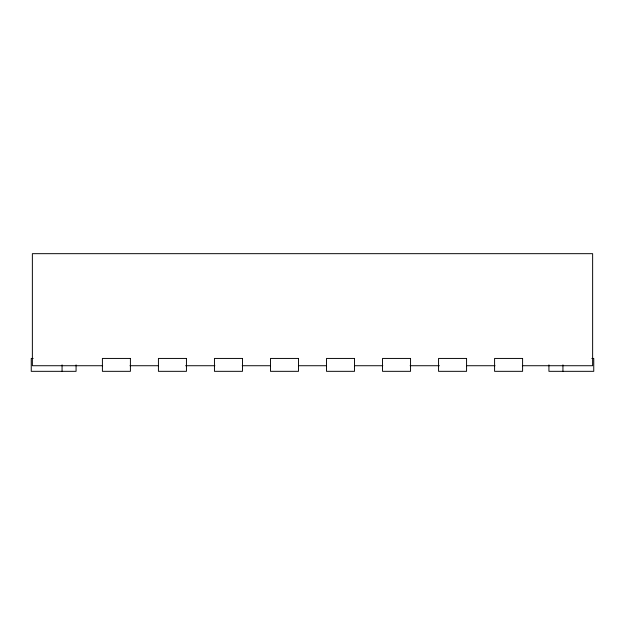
<?xml version="1.0" encoding="UTF-8"?>
<svg xmlns="http://www.w3.org/2000/svg" width="625" height="625" viewBox="0 0 625 625"><rect width="100%" height="100%" fill="white"/><g stroke="black" fill="none" stroke-linecap="round" stroke-linejoin="round"><path stroke-width="0.94" d="M33.18 358.438L31.25 358.438L31.25 371.328L76.07 371.328L76.07 364.883M591.82 358.438L593.75 358.438L593.75 371.328L548.93 371.328L548.93 364.883M102.648 365.727L32.367 365.727L32.367 253.672L592.633 253.672L592.633 365.727L522.352 365.727M129.977 365.727L158.281 365.727M185.609 365.727L214.891 365.727M242.227 365.727L270.531 365.727M298.836 365.727L326.164 365.727M354.469 365.727L382.773 365.727M410.109 365.727L439.391 365.727M466.719 365.727L495.023 365.727M562.938 364.883L562.938 371.328M62.062 364.883L62.062 371.328M130.414 358.438L102.406 358.438L102.406 371.328L130.414 371.328L130.414 358.438M186.445 358.438L158.43 358.438L158.43 371.328L186.445 371.328L186.445 358.438M242.469 358.438L214.453 358.438L214.453 371.328L242.469 371.328L242.469 358.438M298.492 358.438L270.484 358.438L270.484 371.328L298.492 371.328L298.492 358.438M354.516 358.438L326.508 358.438L326.508 371.328L354.516 371.328L354.516 358.438M410.547 358.438L382.531 358.438L382.531 371.328L410.547 371.328L410.547 358.438M466.57 358.438L438.555 358.438L438.555 371.328L466.57 371.328L466.57 358.438M522.594 358.438L494.586 358.438L494.586 371.328L522.594 371.328L522.594 358.438"/></g></svg>
